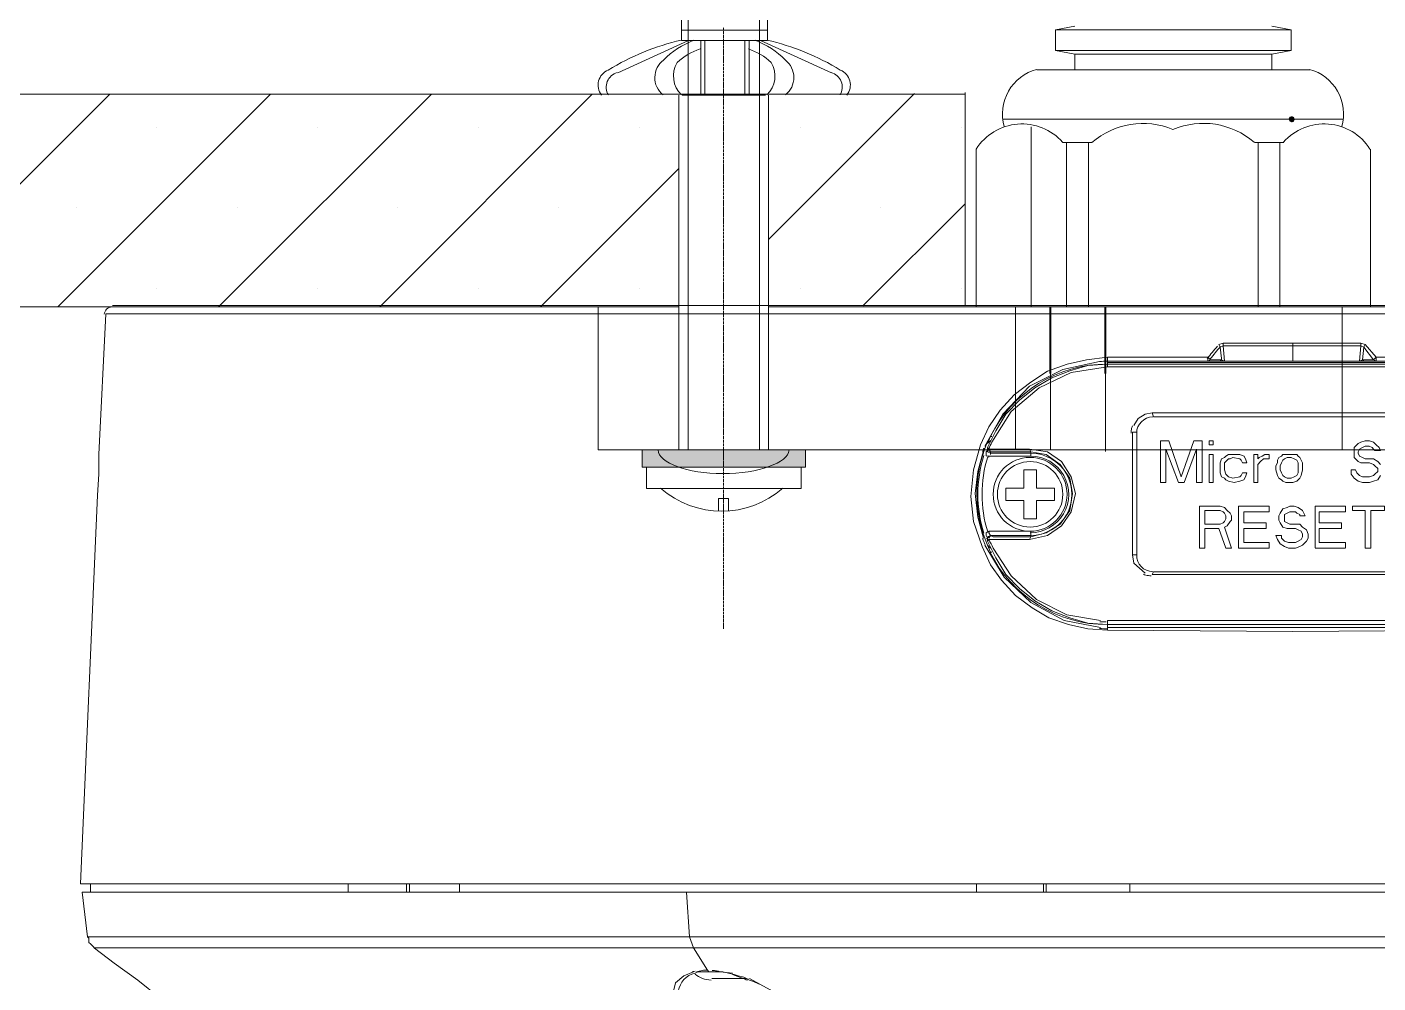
# Model space of a CAD drawing. Header units: millimetres. Extents: x -495897 to 1376592, y -28539 to 470976.
# Drawn here: x 427327 to 432985, y 257037 to 261039 of the extents above; entities that cross this region are included whole.
import ezdxf

# ---------------------------------------------------------------- set-up
doc = ezdxf.new("R2010")
doc.units = ezdxf.units.MM
doc.layers.add('PDF _Геометрия', color=252, linetype='Continuous', lineweight=9)
doc.layers.add('PDF _Сплошная заливка', color=7, linetype='Continuous')

# ---------------------------------------------------------------- blocks, each defined once
blk = doc.blocks.new('RVi-2NCD2479 (2.7-13.5) white1')
at = {"layer": 'PDF _Геометрия', "lineweight": 9}
for points in [[(-4968.5, 0), (-4997.6, -589.3)], [(-4968.5, 0), (4968.5, 0), (5073.6, -2386.5)], [(-4939.3, 35), (4939.3, 35)], [(-288.9, -134.2), (-300.5, -140.1), (-306.3, -128.4), (-288.9, -122.5)], [(-294.7, -186.7), (-300.5, -140)], [(-283, -198.4), (2.9, -198.4), (283, -198.4), (2.9, -198.4), (-283, -198.4), (-294.7, -192.5), (-300.4, -198.4), (-283, -198.4), (-288.8, -134.2)], [(-288.8, -122.5), (3, -122.5)], [(-288.8, -122.5), (-288.8, -134.2), (3, -134.2)], [(2.9, -198.5), (2.9, -122.5), (288.9, -122.5), (306.3, -128.4)], [(2.9, -134.2), (288.9, -134.2), (283, -198.4)], [(300.5, -140), (294.7, -192.5)], [(341.4, -192.6), (300.5, -140.1)], [(2.9, -1330.4), (-773.1, -1324.5), (-854.8, -1318.7), (-936.5, -1301.2), (-1018.2, -1272.1), (-1088.2, -1231.2), (-1158.2, -1178.7), (-1216.5, -1114.5), (-1263.3, -1050.3), (-1298.3, -974.4), (-1333.3, -869.5), (-1344.9, -764.4), (-1333.3, -653.5), (-1304.2, -548.5), (-1269.1, -472.6), (-1222.4, -402.6), (-1164.1, -338.4), (-1094, -285.9), (-1024, -239.3), (-942.3, -210.1), (-860.7, -192.6), (-773.1, -180.8)], [(-773.1, -210.1), (-854.8, -215.9), (-930.7, -239.2), (-1006.6, -268.4), (-1076.5, -309.3), (-1140.7, -361.8), (-1199, -420.1), (-1239.9, -490.1), (-1274.9, -560.2)], [(-773.1, -204.2), (773.1, -204.2)], [(-773.1, -221.7), (-773.1, -210)], [(-277.1, -210.1), (-300.5, -210.1), (-773.1, -210.1)], [(-341.3, -192.6), (-312.2, -192.6), (-294.6, -192.6)], [(-294.7, -192.6), (-294.7, -186.7)], [(-283, -198.4), (-283, -198.4)], [(277.2, -210.1), (-277.1, -210.1)], [(773.1, -210.1), (318, -210.1), (277.2, -210.1)], [(283, -198.4), (283, -198.4)], [(294.7, -192.6), (306.4, -192.6)], [(306.3, -192.6), (341.4, -192.6)], [(-662.3, -466.8), (-644.8, -437.6), (-615.5, -420.1), (-586.4, -414.3)], [(-650.5, -1009.5), (-668.1, -1009.5), (-668.1, -496)], [(-1263.2, -530.9), (-1274.9, -542.7), (-1263.2, -513.5)], [(-1274.9, -542.7), (-1274.9, -542.7)], [(-1274.9, -560.1), (-1269.1, -566), (-1251.6, -566), (-1099.8, -566)], [(-1274.9, -571.8), (-1274.9, -560.1)], [(-1274.9, -560.2), (-1274.9, -560.2)], [(-516.4, -531), (-551.4, -531)], [(-551.4, -706), (-551.4, -531)], [(-463.9, -682.7), (-516.3, -531)], [(-411.3, -531), (-463.8, -682.7)], [(-376.3, -531), (-411.4, -531)], [(-376.3, -531), (-376.3, -706), (-399.7, -706)], [(-329.7, -531), (-347.2, -531)], [(-329.7, -531), (-329.7, -548.5), (-347.2, -548.5)], [(-347.2, -548.5), (-347.2, -531)], [(277.2, -542.7), (259.7, -560.1)], [(259.7, -560.2), (259.7, -571.9)], [(288.9, -536.8), (277.1, -542.7)], [(294.7, -560.2), (283, -566)], [(306.3, -531), (288.9, -536.8)], [(306.3, -554.3), (294.6, -560.2)], [(323.8, -531), (306.4, -531)], [(323.8, -554.3), (306.4, -554.3)], [(335.5, -560.2), (323.8, -554.3)], [(341.4, -536.8), (323.9, -531)], [(341.4, -566), (335.5, -560.1)], [(353, -548.5), (341.3, -536.8)], [(364.7, -560.1), (370.5, -571.8), (347.2, -571.8)], [(364.7, -560.2), (353, -548.4)], [(-4997.6, -589.3), (-4997.6, -671), (-5003.5, -758.6)], [(-1292.4, -939.4), (-1315.7, -851.9), (-1327.5, -752.7), (-1315.7, -659.4), (-1292.4, -571.9)], [(-1263.3, -577.7), (-1263.3, -577.7)], [(-1263.3, -583.5), (-1263.3, -583.5)], [(-1263.3, -583.5), (-1263.3, -589.4)], [(-528.1, -565.9), (-528.1, -706), (-551.4, -706)], [(-475.5, -706), (-528, -565.9)], [(-399.7, -566), (-452.2, -706.1)], [(-399.7, -706), (-399.7, -565.9)], [(-329.7, -589.3), (-347.2, -589.3)], [(-329.7, -589.4), (-329.7, -706), (-347.2, -706)], [(-347.2, -706), (-347.2, -589.4)], [(-294.7, -606.8), (-300.5, -624.3)], [(-283, -601), (-294.7, -606.9)], [(-277.1, -595.2), (-283, -601)], [(-277.1, -618.5), (-283, -624.4)], [(-265.5, -589.3), (-277.2, -595.2)], [(-265.5, -606.8), (-277.2, -618.6)], [(-259.6, -606.8), (-265.5, -606.8)], [(-242.1, -589.3), (-265.4, -589.3)], [(-248, -601), (-259.7, -606.9)], [(-218.8, -606.8), (-248, -601)], [(-218.8, -589.3), (-242.1, -589.3)], [(-213, -612.7), (-218.8, -606.8)], [(-201.3, -595.2), (-218.7, -589.3)], [(-207.1, -624.4), (-213, -612.6)], [(-195.5, -606.9), (-189.6, -624.4), (-207.1, -624.4)], [(-195.5, -606.8), (-201.3, -595.1)], [(-142.9, -589.3), (-160.5, -589.3)], [(-160.4, -706), (-160.4, -589.4)], [(-137.1, -601), (-143, -606.9)], [(-131.3, -618.5), (-143, -630.2)], [(-142.9, -606.8), (-142.9, -589.4)], [(-125.4, -595.2), (-137.2, -601)], [(-119.6, -606.8), (-131.3, -618.6)], [(-113.8, -589.3), (-125.5, -595.2)], [(-96.3, -589.4), (-96.3, -606.8), (-119.6, -606.8)], [(-96.3, -589.3), (-113.7, -589.3)], [(-55.4, -601), (-61.3, -612.7)], [(-61.2, -612.7), (-61.2, -624.4)], [(-43.7, -595.2), (-55.5, -601)], [(-37.9, -589.3), (-43.8, -595.2)], [(-37.9, -612.7), (-43.8, -624.4)], [(-26.2, -589.3), (-38, -589.3)], [(-32.1, -606.8), (-37.9, -612.7)], [(-20.4, -601), (-32.1, -606.9)], [(2.9, -589.3), (-26.2, -589.3)], [(-2.9, -601), (-20.4, -601)], [(8.8, -606.8), (-3, -601)], [(20.4, -589.3), (3, -589.3)], [(20.4, -612.7), (8.7, -606.8)], [(26.3, -595.2), (20.4, -589.3)], [(26.3, -624.4), (20.4, -612.6)], [(32.1, -601), (26.2, -595.2)], [(38, -612.7), (32.1, -601)], [(43.8, -624.4), (37.9, -612.6)], [(259.7, -571.8), (259.7, -589.3)], [(259.7, -601), (259.7, -589.3)], [(277.2, -618.5), (259.7, -601.1)], [(283, -566), (277.1, -577.7)], [(283, -595.2), (277.1, -583.5)], [(288.9, -624.4), (277.1, -618.5)], [(277.2, -577.7), (277.2, -583.5)], [(294.7, -601), (283, -595.2)], [(306.3, -606.8), (294.6, -601)], [(323.8, -606.8), (306.4, -606.8)], [(341.4, -606.8), (323.9, -606.8)], [(347.2, -571.8), (341.3, -566)], [(358.9, -618.5), (341.4, -606.8)], [(370.5, -630.2), (358.8, -618.5)], [(-1070.7, -653.5), (-1123.2, -653.5)], [(-1123.2, -653.5), (-1123.2, -729.4)], [(-1070.7, -729.4), (-1070.7, -653.5)], [(-300.5, -624.4), (-300.5, -647.7)], [(-300.5, -665.2), (-300.5, -647.7)], [(-294.7, -682.7), (-300.5, -665.2)], [(-283, -653.5), (-283, -641.8), (-283, -624.4)], [(-277.1, -671), (-283, -653.6)], [(-265.5, -682.7), (-277.2, -671)], [(-213, -676.9), (-218.8, -682.7)], [(-207.1, -665.2), (-213, -676.9)], [(-195.5, -682.6), (-189.6, -665.2), (-207.1, -665.2)], [(-142.9, -630.1), (-142.9, -706), (-160.5, -706)], [(-61.2, -624.4), (-67.1, -636.1)], [(-67.1, -653.5), (-67.1, -636.1)], [(-61.2, -676.9), (-67.1, -653.6)], [(-55.4, -688.5), (-61.3, -676.8)], [(-43.7, -624.4), (-49.6, -636.1)], [(-49.6, -653.5), (-49.6, -636.1)], [(-43.7, -665.2), (-49.6, -653.5)], [(-37.9, -676.9), (-43.8, -665.1)], [(-32.1, -682.7), (-37.9, -676.8)], [(20.4, -676.9), (8.7, -682.7)], [(26.3, -665.2), (20.4, -676.9)], [(26.3, -653.5), (26.3, -636), (26.3, -624.3)], [(26.3, -653.5), (26.3, -665.2)], [(38, -676.9), (32.1, -688.6)], [(43.8, -653.5), (37.9, -676.8)], [(43.8, -653.5), (43.8, -636), (43.8, -624.3)], [(248, -671), (248, -653.6)], [(259.7, -688.5), (248, -671.1)], [(265.5, -653.5), (248.1, -653.5)], [(271.3, -665.2), (265.5, -653.5)], [(283, -676.9), (271.3, -665.1)], [(323.8, -682.7), (294.7, -682.7), (283, -676.8)], [(306.3, -624.4), (288.9, -624.4)], [(323.8, -624.4), (306.4, -624.4)], [(341.4, -630.2), (323.9, -624.3)], [(341.4, -676.9), (323.9, -682.7)], [(347.2, -636), (341.3, -630.2)], [(347.2, -671), (341.3, -676.9)], [(358.9, -659.4), (358.9, -647.7), (347.1, -636)], [(358.9, -659.4), (347.1, -671.1)], [(370.5, -676.9), (358.8, -694.3)], [(-1123.2, -729.4), (-1199.1, -729.4)], [(-1199.1, -729.4), (-1199.1, -781.8)], [(-994.8, -729.4), (-1070.7, -729.4)], [(-994.8, -781.9), (-994.8, -729.4)], [(-452.2, -706), (-475.5, -706)], [(-283, -688.5), (-294.7, -682.7)], [(-277.1, -694.4), (-283, -688.5)], [(-265.5, -700.2), (-277.2, -694.3)], [(-248, -688.5), (-265.5, -682.7)], [(-242.1, -706), (-265.4, -700.2)], [(-218.8, -682.7), (-248, -688.6)], [(-218.8, -700.2), (-242.1, -706.1)], [(-201.3, -694.4), (-218.7, -700.2)], [(-195.5, -682.7), (-201.3, -694.4)], [(-43.7, -694.4), (-55.5, -688.5)], [(-37.9, -700.2), (-43.8, -694.3)], [(-26.2, -706), (-38, -700.2)], [(-20.4, -688.5), (-32.1, -682.7)], [(2.9, -706), (-26.2, -706)], [(-2.9, -688.5), (-20.4, -688.5)], [(8.8, -682.7), (-3, -688.6)], [(20.4, -700.2), (3, -706.1)], [(26.3, -694.4), (20.4, -700.2)], [(32.1, -688.5), (26.2, -694.4)], [(277.2, -700.2), (259.7, -688.5)], [(323.8, -706), (294.7, -706), (277.2, -700.2)], [(341.4, -700.2), (323.9, -706.1)], [(358.9, -694.4), (341.4, -700.2)], [(-5003.5, -758.6), (-5073.5, -2386.5)], [(-5003.5, -758.6), (-5003.5, -758.6)], [(-1199.1, -781.9), (-1123.2, -781.9)], [(-1123.2, -781.9), (-1123.2, -857.8)], [(-1070.7, -857.8), (-1070.7, -781.8)], [(-1070.7, -781.9), (-994.8, -781.9)], [(-300.5, -805.2), (-388, -805.2)], [(-388, -980.3), (-388, -805.3)], [(-300.5, -822.7), (-364.7, -822.7)], [(-364.7, -881.1), (-364.7, -822.8)], [(-288.8, -828.6), (-300.5, -822.7)], [(-283, -811.1), (-300.4, -805.2)], [(-283, -834.4), (-288.8, -828.5)], [(-271.3, -822.7), (-283, -811)], [(-277.1, -846.1), (-283, -834.4)], [(-283, -869.5), (-277.1, -857.8), (-277.1, -846)], [(-259.6, -834.4), (-271.4, -822.7)], [(-253.8, -846.1), (-259.7, -834.4)], [(-259.7, -869.4), (-253.8, -863.6), (-253.8, -846.1)], [(-96.3, -805.2), (-224.6, -805.2)], [(-224.6, -980.3), (-224.6, -805.3)], [(-96.3, -805.3), (-96.3, -828.6), (-201.3, -828.6)], [(-107.9, -875.3), (-201.3, -875.3), (-201.3, -828.5)], [(-49.6, -834.4), (-55.4, -846.1)], [(-55.4, -863.6), (-55.4, -846.1)], [(-37.9, -816.9), (-49.6, -834.4)], [(-20.4, -811.1), (-37.9, -816.9)], [(-20.4, -834.4), (-32.1, -840.3)], [(-32.1, -840.2), (-32.1, -852)], [(-8.7, -805.2), (-20.5, -811.1)], [(-8.7, -828.6), (-20.5, -834.4)], [(8.8, -805.2), (-8.7, -805.2)], [(14.6, -828.6), (-8.7, -828.6)], [(26.3, -811.1), (8.7, -805.2)], [(20.4, -834.4), (14.6, -828.5)], [(32.1, -840.2), (20.4, -834.4)], [(43.8, -822.7), (26.3, -811)], [(49.6, -834.4), (55.4, -846.1), (32.1, -846.1)], [(32.1, -846.1), (32.1, -840.2)], [(49.6, -834.4), (43.8, -822.7)], [(224.7, -828.5), (224.7, -805.2), (96.3, -805.2)], [(96.3, -805.2), (96.3, -980.2)], [(224.7, -828.6), (113.7, -828.6)], [(113.8, -828.6), (113.8, -875.3)], [(388, -822.7), (388, -805.2), (253.8, -805.2)], [(253.8, -805.2), (253.8, -822.7)], [(306.3, -980.3), (306.3, -822.7), (253.9, -822.7)], [(329.7, -822.7), (329.7, -980.3), (306.4, -980.3)], [(388, -822.7), (329.7, -822.7)], [(-1123.2, -857.8), (-1070.7, -857.8)], [(-364.7, -898.6), (-364.7, -980.3), (-388, -980.3)], [(-300.5, -881.1), (-364.7, -881.1)], [(-306.3, -898.6), (-364.7, -898.6)], [(-277.1, -980.3), (-306.3, -898.6)], [(-288.8, -875.3), (-300.5, -881.1)], [(-283, -869.4), (-288.8, -875.3)], [(-271.3, -886.9), (-283, -892.8)], [(-283, -892.8), (-253.8, -980.3), (-277.1, -980.3)], [(-259.6, -869.4), (-271.4, -886.9)], [(-107.9, -875.3), (-107.9, -898.6), (-201.3, -898.6)], [(-201.3, -956.9), (-201.3, -898.6)], [(-49.6, -875.3), (-55.4, -863.5)], [(-37.9, -892.8), (-49.6, -875.3)], [(-20.4, -898.6), (-37.9, -892.7)], [(-32.1, -857.8), (-32.1, -851.9)], [(-32.1, -869.4), (-32.1, -857.7)], [(-20.4, -875.3), (-32.1, -869.4)], [(-8.7, -881.1), (-20.5, -875.2)], [(-8.7, -898.6), (-20.5, -898.6)], [(14.6, -881.1), (-8.7, -881.1)], [(14.6, -898.6), (-8.7, -898.6)], [(26.3, -904.4), (14.6, -898.6)], [(32.1, -881.1), (14.7, -881.1)], [(38, -910.3), (26.2, -904.4)], [(43.8, -892.8), (32.1, -881)], [(61.3, -904.4), (43.7, -892.7)], [(67.1, -939.4), (67.1, -921.9), (61.3, -904.5)], [(207.1, -898.6), (207.1, -875.3), (113.8, -875.3)], [(207.1, -898.6), (113.8, -898.6), (113.8, -956.9)], [(-1269.1, -910.3), (-1280.8, -916.1)], [(-1280.8, -916.1), (-1280.8, -916.1)], [(-1280.8, -916.1), (-1280.8, -922)], [(-1280.8, -921.9), (-1280.8, -927.8), (-1274.9, -939.4)], [(-1275, -939.5), (-1263.3, -927.8), (-1275, -933.6)], [(-1274.9, -933.6), (-1274.9, -939.5)], [(-1274.9, -939.4), (-1274.9, -939.4)], [(-1274.9, -939.4), (-1274.9, -951.2)], [(-1274.9, -951.1), (-1274.9, -951.1)], [(-1263.3, -927.8), (-1269.1, -939.5)], [(-1263.3, -927.8), (-1263.3, -927.8)], [(-1263.3, -927.8), (-1263.3, -927.8)], [(-96.3, -957), (-96.3, -980.3), (-224.6, -980.3)], [(-96.3, -956.9), (-201.3, -956.9)], [(-43.7, -927.8), (-67.1, -927.8)], [(-61.2, -945.3), (-67.1, -927.8)], [(-49.6, -962.8), (-61.3, -945.3)], [(-32.1, -951.1), (-43.8, -939.4)], [(-43.7, -939.4), (-43.7, -927.7)], [(-14.6, -956.9), (-32, -951.1)], [(14.6, -956.9), (-14.6, -956.9)], [(26.3, -951.1), (14.6, -957)], [(38, -945.3), (26.2, -951.1)], [(43.8, -933.6), (43.8, -921.9), (37.9, -910.2)], [(43.8, -933.6), (37.9, -945.3)], [(61.3, -951.1), (43.7, -968.6)], [(67.1, -939.4), (61.3, -951.2)], [(224.7, -980.2), (224.7, -956.9), (113.7, -956.9)], [(-802.3, -1312.9), (-954, -1283.7), (-1094.1, -1207.8), (-1204.9, -1102.9), (-1286.6, -968.6)], [(-1263.3, -980.3), (-1275, -968.6)], [(-1274.9, -968.6), (-1274.9, -968.6)], [(-1274.9, -968.6), (-1263.2, -980.3)], [(-615.6, -1085.3), (-662.3, -1044.4), (-668, -1009.4)], [(-32.1, -974.5), (-49.5, -962.7)], [(-14.6, -980.3), (-32, -974.4)], [(14.6, -980.3), (-14.6, -980.3)], [(32.1, -974.5), (14.7, -980.3)], [(43.8, -968.6), (32.1, -974.5)], [(224.7, -980.3), (96.3, -980.3)], [(580.6, -1079.4), (586.4, -1091.2), (-586.4, -1091.2)], [(-773.1, -1324.5), (-773.1, -1312.8)], [(773.1, -1312.8), (773.1, -1324.5), (2.9, -1330.4)], [(5073.5, -2386.5), (-5073.5, -2386.5)], [(5067.7, -2421.5), (-5067.7, -2421.5)], [(-5067.7, -2421.5), (-5044.4, -2608.2)], [(-5044.4, -2608.2), (-4711.7, -2608.2), (-3369.7, -2608.2), (-2523.7, -2608.2), (1969.3, -2608.2), (2179.3, -2608.2), (4367.5, -2608.2), (4390.8, -2421.5)], [(-5032.6, -2421.5), (-5032.6, -2386.5)], [(-3953.2, -2421.5), (-3953.2, -2386.5)], [(-3708.1, -2386.5), (-3708.1, -2421.5)], [(-3696.4, -2386.5), (-3696.4, -2421.5)], [(-3486.4, -2386.5), (-3486.4, -2421.5)], [(-2535.3, -2421.5), (-2523.6, -2608.2)], [(-1321.6, -2386.5), (-1321.6, -2421.5)], [(-1041.5, -2386.5), (-1041.5, -2421.5)], [(-1029.9, -2386.5), (-1029.9, -2421.5)], [(-679.8, -2421.5), (-679.8, -2386.5)], [(-5044.3, -2608.2), (-5038.5, -2614.1), (-5038.5, -2620), (-5038.5, -2631.6), (-5032.6, -2637.4), (-5026.9, -2643.3), (-5021, -2649.1), (-5015.2, -2655), (-4933.5, -2719)], [(5015.2, -2654.9), (4344.1, -2654.9), (-5015.1, -2654.9)], [(-2506.1, -2654.9), (-2523.6, -2608.2)], [(-2441.9, -2754.1), (-2447.8, -2748.3), (-2506.1, -2654.9)], [(-4933.5, -2719.1), (-4834.2, -2789.2), (-4740.9, -2864.9), (-4647.5, -2946.7), (-4548.3, -3022.5), (-4460.8, -3104.2), (-4367.5, -3185.9), (-4280, -3273.4), (-4209.9, -3343.4)], [(-2150.2, -3244.3), (-2144.3, -3261.7), (-2231.8, -3244.3), (-2313.6, -3209.3), (-2453.6, -3104.2), (-2511.9, -3040), (-2564.5, -2970), (-2593.7, -2888.3), (-2593.7, -2847.5), (-2581.9, -2800.8), (-2546.9, -2771.7), (-2506.2, -2754.1)], [(-2441.9, -2754.1), (-2441.9, -2754.1)], [(-2272.7, -2783.3), (-2185.2, -2830), (-2109.3, -2894.1), (-2045.1, -2970), (-2004.2, -3057.5), (-1998.5, -3104.2), (-2004.2, -3162.6), (-2033.5, -3215), (-2086, -3250.1), (-2144.3, -3261.8)]]:
    blk.add_lwpolyline(points, dxfattribs=at)
for points in [[(288.9, -122.5), (288.9, -134.2), (300.6, -140.1), (306.3, -128.4), (353, -180.9), (773.2, -180.9, -1.000052), (773.1, -1324.6)], [(-1286.6, -554.3), (-1210.7, -420.1), (-1099.9, -303.4), (-959.8, -233.4), (-805.7, -199.5, -0.016898), (-773.1, -198.3), (-773.1, -180.9), (-353, -180.9)], [(773.1, -210), (773.1, -221.7), (749.8, -221.7), (-773.1, -221.7), (-924.8, -245), (-1059, -309.2), (-1175.7, -408.4), (-1257.5, -536.8, 0.013849), (-1269.1, -566), (-1263.2, -577.7)], [(-1257.4, -513.5), (-1263.3, -513.5, -0.285478), (-773.1, -210.1), (-773.1, -198.4), (-353, -198.4), (-300.5, -198.4)], [(300.5, -198.4), (294.7, -192.5), (283.1, -198.4), (300.5, -198.4), (353, -198.4), (773.1, -198.4), (773.1, -210.1, -0.285202), (1257.4, -513.5), (1263.3, -513.5), (1275, -542.7), (1263.2, -530.9), (1275, -542.7, -0.204168), (1275, -968.6), (1263.3, -980.3)], [(586.4, -414.3), (580.6, -431.8), (-580.5, -431.7), (-586.4, -414.3), (586.5, -414.3, -0.041005), (597.2, -415.4, -0.044827), (609.8, -420.1), (644.8, -437.6), (662.2, -466.9), (668.1, -496)], [(-668.3, -468.5, 0.051677), (-672.6, -484.6, 0.045873), (-673.9, -498.9)], [(-583.5, -1079.4, -0.414033), (-650.6, -1009.5), (-650.5, -496), (-668.1, -496)], [(-1263.3, -531), (-1278, -541.8, 0.204168), (-1275, -968.6), (-1263.3, -997.8), (-1257.4, -997.8)], [(-1097, -916.1, 1.000125), (-1094.1, -595.2), (-1269.1, -595.2), (-1280.8, -595.1), (-1280.8, -589.3), (-1280.8, -583.5), (-1280.8, -577.7), (-1274.9, -571.8), (-1275, -577.7), (-1263.3, -583.5), (-1094, -583.5, -1.000273), (-1094, -927.8), (-1263.3, -927.8), (-1251.5, -933.6), (-1094, -933.6), (-1029.8, -916.1), (-971.5, -881), (-930.7, -822.7), (-919, -752.7), (-930.7, -688.5), (-971.5, -630.1), (-1029.8, -589.4), (-1094, -577.7), (-1263.3, -577.7), (-1275, -571.8)], [(-1094, -595.2), (-1094, -577.7), (-1099.9, -566), (-1024, -577.7), (-965.6, -618.5), (-924.9, -682.7), (-907.3, -752.7), (-924.9, -828.6), (-965.6, -886.9), (-1024, -927.8), (-1099.9, -945.3), (-1263.3, -945.3), (-1269.1, -945.3, 0.017891), (-1251.6, -980.3), (-1175.7, -1096.9), (-1070.7, -1196.2), (-942.4, -1260.3), (-802.3, -1283.7)], [(1257.5, -997.8), (1263.3, -997.8, -0.285202), (773.1, -1301.2), (773.1, -1312.9), (2.9, -1312.9), (-773.1, -1312.9), (-773.1, -1301.2), (-854.8, -1295.4), (-930.7, -1272.1), (-1006.5, -1242.9), (-1076.5, -1202), (-1140.7, -1149.5), (-1199, -1091.2), (-1239.9, -1021.2), (-1274.9, -951.1), (-1269.1, -945.3)], [(-1099.9, -945.3), (-1094, -933.6), (-1094, -910.3), (-1269, -910.3, -0.007461), (-1269.1, -916.1), (-1263.2, -927.8)], [(1280.8, -916.1), (1280.8, -922), (1280.8, -927.7), (1280.8, -933.6), (1275, -939.4), (1275, -933.6), (1263.2, -927.7), (1275, -939.4), (1275, -951.2, -0.004866), (1269.1, -968.7), (1187.4, -1102.8), (1070.8, -1207.9), (930.7, -1277.9), (773.1, -1301.1), (773.1, -1283.7), (-744, -1283.7), (-773.1, -1283.7), (-773.1, -1301.1, -0.285169), (-1265.1, -997.5)], [(644.7, -1012.4, -0.414033), (580.6, -1079.5), (-580.5, -1079.4), (-586.4, -1091.2)], [(-622.3, -1090.3, 0.067106), (-601.5, -1096.1, 0.039016), (-589.3, -1097)], [(-2570.3, -2835.8, -0.296372), (-2500.3, -2760), (-2488.6, -2754.1), (-2471.1, -2754.1), (-2453.5, -2754.1), (-2441.9, -2754.1), (-2424.5, -2754.1), (-2401.1, -2754.1), (-2383.5, -2754.1), (-2360.2, -2760), (-2336.9, -2765.8), (-2319.4, -2771.6), (-2296, -2777.4), (-2272.7, -2789.1), (-2255.3, -2795), (-2231.8, -2806.6)], [(-2494.4, -2754.1), (-2465.3, -2748.3, -0.01716), (-2450.6, -2748.3)], [(-2427.9, -2749, -0.013539), (-2410.1, -2750.9, -0.007305), (-2395.2, -2754.1), (-2342.8, -2760)], [(-2281.2, -2789.5, 0.004641), (-2298.6, -2782.6, 0.021769), (-2343.5, -2766.2)]]:
    blk.add_lwpolyline(points, format="xyb", dxfattribs=at)
for points in [[(-353, -198.4), (-341.3, -192.5), (-353, -181)], [(353, -180.9), (341.3, -192.6), (353, -198.3)], [(773.1, -1301.2), (-773.1, -1301.2)], [(-2284.4, -2783.3), (-2430.2, -2783.3)]]:
    blk.add_lwpolyline(points, close=True, dxfattribs=at)
blk.add_lwpolyline([(-2500.1, -2764.2, 0.180604), (-2433.1, -2789.1, -0.180604)], format="xyb", close=True, dxfattribs=at)
for centre, radius in [((-1097, -755.5), 154.7), ((-1097, -755.6), 137.1)]:
    blk.add_circle(centre, radius, dxfattribs=at)
for centre, radius, start, end in [((-4942.2, -2.9), 32.1, 90.0823, 177.6443), ((-583.5, -498.9), 67.1, 90.0176, 179.9824), ((-775.5, -755.6), 540.2, 162.45, 197.55), ((-777.1, -755.6), 521.2, 162.4004, 197.5996), ((-778.2, -822), 467.5, 266.7587, 269.999), ((-772.5, -809.1), 509.5, 266.1973, 269.9984), ((-2451.5, -3104.8), 350.7, 86.579, 89.8187)]:
    blk.add_arc(centre, radius, start, end, dxfattribs=at)
for points in [[(-312.5, -135.4), (-326.8, -152.6), (-341.3, -169.8), (-355.6, -187)], [(-299.7, -137), (-314, -154.2), (-328.3, -171.4), (-342.7, -188.6)], [(-1291.7, -565.2), (-1293.1, -568.8), (-1294.3, -572.4), (-1295.7, -576)], [(-1290.7, -562.5), (-1291.1, -563.3), (-1291.3, -564.2), (-1291.7, -565.1)], [(-1279.6, -574.7), (-1279.2, -575.6), (-1278.7, -576.3), (-1278.2, -577.2)], [(-1269, -596.2), (-1269.9, -597.4), (-1270.6, -598.7), (-1271.4, -599.9)], [(-1268.7, -594.1), (-1269.5, -595.2), (-1270.1, -596.2), (-1270.8, -597.3)], [(-1263.8, -580.1), (-1263.2, -581.1), (-1262.5, -582.1), (-1261.7, -583.2)], [(-1296, -940.1), (-1295.8, -941), (-1295.4, -941.9), (-1295.1, -942.8)], [(-1295.1, -942.7), (-1293.9, -946.2), (-1292.5, -949.8), (-1291.2, -953.3)], [(-1291.2, -953.3), (-1289.5, -958.2), (-1287.5, -962.9), (-1285.6, -967.7)], [(-1278.2, -939.9), (-1278.6, -940.5), (-1278.9, -941.2), (-1279.3, -941.8)], [(-1269, -945.2), (-1269, -945.9), (-1269.1, -946.7), (-1269.1, -947.3)], [(-1261.6, -927.9), (-1262.4, -929), (-1263.2, -930.2), (-1264, -931.3)], [(-2499.8, -2751.7), (-2503.4, -2752.3), (-2507, -2753.2), (-2510.6, -2753.9)], [(-2277.4, -2784.7), (-2277.9, -2784.5), (-2278.5, -2784.2), (-2279, -2784.1)]]:
    blk.add_open_spline(points, degree=3, dxfattribs=at)

msp = doc.modelspace()

# ---------------------------------------------------------------- linework, layer by layer
at = {"layer": 'PDF _Геометрия', "lineweight": 13}
for points in [[(430068.295, 260982.854), (430428.141, 260982.854), (430428.141, 261306.715), (430068.295, 261306.715)], [(429903.189, 259268.294), (429903.189, 259196.325), (430586.896, 259196.325), (430586.896, 259268.294)], [(429922.24, 259196.325), (430569.962, 259196.325), (430569.962, 259107.422), (429922.24, 259107.422)]]:
    msp.add_lwpolyline(points, close=True, dxfattribs=at)
for points in [[(430095.813, 261255.913), (430095.813, 259268.294)], [(430394.273, 261255.913), (430394.273, 259268.294)], [(430068.295, 261025.188), (430428.141, 261025.188)], [(430243.984, 261037.889), (430243.984, 261037.889)], [(430243.984, 261035.772), (430243.984, 261025.188)], [(430243.984, 261023.072), (430243.984, 261023.072)], [(430243.984, 261020.955), (430243.984, 261010.371)], [(430243.984, 261008.254), (430243.984, 261008.254)], [(430243.984, 261006.138), (430243.984, 260993.437)], [(431715.119, 261042.122), (431634.683, 261027.305), (432621.084, 261027.305), (432540.647, 261042.122)], [(431715.119, 260925.702), (431634.683, 260940.519), (431634.683, 261027.305)], [(432621.084, 261027.305), (432621.084, 260940.519), (432540.647, 260925.702), (431715.119, 260925.702), (431715.119, 260860.083), (431835.773, 260860.083)], [(430097.929, 260982.854), (429801.586, 260847.382)], [(430148.731, 260754.246), (430148.731, 260982.854)], [(430165.665, 260754.246), (430165.665, 260982.854)], [(430243.984, 260991.321), (430243.984, 260978.62)], [(430243.984, 260976.503), (430243.984, 260963.803)], [(430243.984, 260961.686), (430243.984, 260948.986)], [(430332.888, 260754.246), (430332.888, 260982.854)], [(430351.938, 260754.246), (430351.938, 260982.854)], [(430696.967, 260847.382), (430398.507, 260982.854)], [(430243.984, 260946.869), (430243.984, 260934.169)], [(430243.984, 260932.052), (430243.984, 260919.351)], [(430243.984, 260917.235), (430243.984, 260904.534)], [(430243.984, 260902.417), (430243.984, 260889.717)], [(431634.683, 260940.519), (432621.084, 260940.519)], [(432540.647, 260860.083), (432540.647, 260925.702)], [(430243.984, 260887.6), (430243.984, 260887.6)], [(430243.984, 260885.484), (430243.984, 260874.9)], [(430243.984, 260872.783), (430243.984, 260872.783)], [(430243.984, 260870.666), (430243.984, 260860.083)], [(430243.984, 260857.966), (430243.984, 260857.966)], [(430243.984, 260855.849), (430243.984, 260845.265)], [(430243.984, 260843.149), (430243.984, 260843.149)], [(430243.984, 260841.032), (430243.984, 260830.448)], [(431556.363, 260860.083), (432127.883, 260860.083), (432699.403, 260860.083)], [(430243.984, 260828.332), (430243.984, 260828.332)], [(430243.984, 260826.215), (430243.984, 260813.514)], [(430243.984, 260811.398), (430243.984, 260798.697)], [(430243.984, 260796.58), (430243.984, 260783.88)], [(430243.984, 260781.763), (430243.984, 260769.063)], [(431255.786, 260758.479), (429439.623, 260758.479), (424662.141, 260758.479), (424829.364, 260341.481), (424501.269, 260045.138), (424617.69, 259867.332), (429439.623, 259867.332), (429719.033, 259867.332), (430057.711, 259867.332)], [(426783.115, 259867.332), (427674.262, 260758.479)], [(427456.238, 259867.332), (428347.385, 260758.479)], [(428129.361, 259867.332), (429020.509, 260758.479)], [(428804.601, 259867.332), (429693.632, 260758.479)], [(430057.711, 260754.246), (430057.711, 259268.294)], [(430419.674, 260754.246), (430070.412, 260754.246)], [(430243.984, 260766.946), (430243.984, 260754.246)], [(430243.984, 260752.129), (430243.984, 260739.428)], [(430243.984, 260737.312), (430243.984, 260724.611)], [(430432.374, 260148.858), (431044.112, 260760.596)], [(430432.374, 260754.246), (430432.374, 259268.294)], [(431255.786, 260764.829), (431255.786, 259873.682)], [(430243.984, 260722.495), (430243.984, 260709.794)], [(430243.984, 260707.677), (430243.984, 260707.677)], [(430243.984, 260705.561), (430243.984, 260694.977)], [(430243.984, 260692.86), (430243.984, 260692.86)], [(430243.984, 260690.743), (430243.984, 260680.16)], [(430243.984, 260678.043), (430243.984, 260678.043)], [(430243.984, 260675.926), (430243.984, 260665.343)], [(427871.119, 260618.774), (427871.119, 260618.774)], [(428544.242, 260618.774), (428544.242, 260618.774)], [(429217.366, 260618.774), (429217.366, 260618.774)], [(429890.489, 260618.774), (429890.489, 260618.774)], [(430243.984, 260663.226), (430243.984, 260663.226)], [(430243.984, 260661.109), (430243.984, 260648.409)], [(430243.984, 260646.292), (430243.984, 260633.591)], [(430243.984, 260631.475), (430243.984, 260618.774)], [(430243.984, 260616.658), (430243.984, 260603.957)], [(430565.729, 260618.774), (430565.729, 260618.774)], [(431238.852, 260618.774), (431238.852, 260618.774)], [(431414.542, 260652.642), (432127.883, 260652.642), (432839.108, 260652.642)], [(431533.079, 260620.891), (431533.079, 259867.332)], [(430243.984, 260601.84), (430243.984, 260589.14)], [(430243.984, 260587.023), (430243.984, 260574.323)], [(430243.984, 260572.206), (430243.984, 260559.506)], [(430243.984, 260557.389), (430243.984, 260544.688)], [(431681.251, 259867.332), (431681.251, 260555.272)], [(431772.271, 259867.332), (431772.271, 260555.272)], [(432591.449, 260555.272), (432468.678, 260555.272)], [(432483.495, 259867.332), (432483.495, 260555.272)], [(432574.515, 259867.332), (432574.515, 260555.272)], [(430243.984, 260542.572), (430243.984, 260542.572)], [(430243.984, 260540.455), (430243.984, 260529.871)], [(430243.984, 260527.754), (430243.984, 260527.754)], [(430243.984, 260525.638), (430243.984, 260515.054)], [(430243.984, 260512.937), (430243.984, 260512.937)], [(430243.984, 260510.821), (430243.984, 260500.237)], [(430243.984, 260498.12), (430243.984, 260498.12)], [(429477.725, 259867.332), (430057.711, 260447.318)], [(430243.984, 260496.003), (430243.984, 260485.42)], [(430243.984, 260483.303), (430243.984, 260483.303)], [(430243.984, 260481.186), (430243.984, 260468.486)], [(430243.984, 260466.369), (430243.984, 260453.669)], [(430243.984, 260451.552), (430243.984, 260438.851)], [(430243.984, 260436.735), (430243.984, 260424.034)], [(430243.984, 260421.917), (430243.984, 260409.217)], [(430243.984, 260407.1), (430243.984, 260394.4)], [(430243.984, 260392.283), (430243.984, 260379.583)], [(430243.984, 260377.466), (430243.984, 260364.765)], [(430243.984, 260362.649), (430243.984, 260362.649)], [(430243.984, 260360.532), (430243.984, 260349.948)], [(430243.984, 260347.832), (430243.984, 260347.832)], [(430243.984, 260345.715), (430243.984, 260335.131)], [(430243.984, 260333.014), (430243.984, 260333.014)], [(430243.984, 260330.898), (430243.984, 260320.314)], [(427534.557, 260282.213), (427534.557, 260282.213)], [(428207.681, 260282.213), (428207.681, 260282.213)], [(428880.804, 260282.213), (428880.804, 260282.213)], [(429553.927, 260282.213), (429553.927, 260282.213)], [(430243.984, 260318.197), (430243.984, 260318.197)], [(430243.984, 260316.08), (430243.984, 260303.38)], [(430243.984, 260301.263), (430243.984, 260288.563)], [(430243.984, 260286.446), (430243.984, 260273.746)], [(430243.984, 260271.629), (430243.984, 260258.928)], [(430828.205, 259871.565), (431255.786, 260299.146)], [(430902.291, 260282.213), (430902.291, 260282.213)], [(430243.984, 260256.812), (430243.984, 260244.111)], [(430243.984, 260241.995), (430243.984, 260229.294)], [(430243.984, 260227.177), (430243.984, 260214.477)], [(430243.984, 260212.36), (430243.984, 260199.66)], [(430243.984, 260197.543), (430243.984, 260197.543)], [(430243.984, 260195.426), (430243.984, 260184.843)], [(430243.984, 260182.726), (430243.984, 260182.726)], [(430243.984, 260180.609), (430243.984, 260170.025)], [(430243.984, 260167.909), (430243.984, 260167.909)], [(430243.984, 260165.792), (430243.984, 260155.208)], [(430243.984, 260153.091), (430243.984, 260153.091)], [(430243.984, 260150.975), (430243.984, 260140.391)], [(430243.984, 260138.274), (430243.984, 260138.274)], [(430243.984, 260136.158), (430243.984, 260123.457)], [(430243.984, 260121.34), (430243.984, 260108.64)], [(430243.984, 260106.523), (430243.984, 260093.823)], [(430243.984, 260091.706), (430243.984, 260079.006)], [(430243.984, 260076.889), (430243.984, 260064.188)], [(430243.984, 260062.072), (430243.984, 260049.371)], [(430243.984, 260047.254), (430243.984, 260034.554)], [(430243.984, 260032.437), (430243.984, 260019.737)], [(430243.984, 260017.62), (430243.984, 260017.62)], [(430243.984, 260015.503), (430243.984, 260004.92)], [(430243.984, 260002.803), (430243.984, 260002.803)], [(430243.984, 260000.686), (430243.984, 259990.102)], [(430243.984, 259987.986), (430243.984, 259987.986)], [(427871.119, 259945.651), (427871.119, 259945.651)], [(428544.242, 259945.651), (428544.242, 259945.651)], [(429217.366, 259945.651), (429217.366, 259945.651)], [(429890.489, 259945.651), (429890.489, 259945.651)], [(430243.984, 259985.869), (430243.984, 259975.285)], [(430243.984, 259973.169), (430243.984, 259973.169)], [(430243.984, 259971.052), (430243.984, 259958.351)], [(430243.984, 259956.235), (430243.984, 259943.534)], [(430243.984, 259941.417), (430243.984, 259928.717)], [(430565.729, 259945.651), (430565.729, 259945.651)], [(431238.852, 259945.651), (431238.852, 259945.651)], [(430243.984, 259926.6), (430243.984, 259913.9)], [(430243.984, 259911.783), (430243.984, 259899.083)], [(430243.984, 259896.966), (430243.984, 259884.265)], [(430243.984, 259882.149), (430243.984, 259869.448)], [(435719.991, 259867.332), (435719.991, 259268.294), (429719.033, 259268.294), (429719.033, 259867.332)], [(430243.984, 259867.332), (430243.984, 259854.631)], [(430243.984, 259852.514), (430243.984, 259852.514)], [(430243.984, 259850.398), (430243.984, 259839.814)], [(430243.984, 259837.697), (430243.984, 259837.697)], [(430243.984, 259835.58), (430243.984, 259824.997)], [(430243.984, 259822.88), (430243.984, 259822.88)], [(430243.984, 259820.763), (430243.984, 259810.18)], [(431467.46, 259867.332), (431467.46, 259268.294)], [(432779.839, 259867.332), (432208.319, 259867.332)], [(432834.874, 259867.332), (432834.874, 259268.294)], [(430243.984, 259808.063), (430243.984, 259808.063)], [(430243.984, 259805.946), (430243.984, 259795.362)], [(430243.984, 259793.246), (430243.984, 259793.246)], [(430243.984, 259791.129), (430243.984, 259778.428)], [(430243.984, 259776.312), (430243.984, 259763.611)], [(430243.984, 259761.495), (430243.984, 259748.794)], [(430243.984, 259746.677), (430243.984, 259733.977)], [(430243.984, 259731.86), (430243.984, 259719.16)], [(430243.984, 259717.043), (430243.984, 259704.343)], [(430243.984, 259702.226), (430243.984, 259689.525)], [(430243.984, 259687.409), (430243.984, 259674.708)], [(430243.984, 259672.591), (430243.984, 259672.591)], [(430243.984, 259670.475), (430243.984, 259659.891)], [(430243.984, 259657.774), (430243.984, 259657.774)], [(430243.984, 259655.658), (430243.984, 259645.074)], [(430243.984, 259642.957), (430243.984, 259642.957)], [(430243.984, 259640.84), (430243.984, 259630.257)], [(430243.984, 259628.14), (430243.984, 259628.14)], [(430243.984, 259626.023), (430243.984, 259613.323)], [(430243.984, 259611.206), (430243.984, 259598.506)], [(430243.984, 259596.389), (430243.984, 259583.688)], [(430243.984, 259581.572), (430243.984, 259568.871)], [(430243.984, 259566.754), (430243.984, 259554.054)], [(430243.984, 259551.937), (430243.984, 259539.237)], [(430243.984, 259537.12), (430243.984, 259524.42)], [(431613.515, 259587.922), (431613.515, 259268.294)], [(431844.24, 259587.922), (431844.24, 259261.944)], [(430243.984, 259522.303), (430243.984, 259509.603)], [(430243.984, 259507.486), (430243.984, 259507.486)], [(430243.984, 259505.369), (430243.984, 259494.785)], [(430243.984, 259492.669), (430243.984, 259492.669)], [(430243.984, 259490.552), (430243.984, 259479.968)], [(430243.984, 259477.851), (430243.984, 259477.851)], [(430243.984, 259475.735), (430243.984, 259465.151)], [(430243.984, 259463.034), (430243.984, 259463.034)], [(430243.984, 259460.917), (430243.984, 259450.334)], [(430243.984, 259448.217), (430243.984, 259448.217)], [(430243.984, 259446.1), (430243.984, 259433.4)], [(430243.984, 259431.283), (430243.984, 259418.583)], [(430243.984, 259416.466), (430243.984, 259403.766)], [(430243.984, 259401.649), (430243.984, 259388.948)], [(430243.984, 259386.832), (430243.984, 259374.131)], [(430243.984, 259372.014), (430243.984, 259359.314)], [(430243.984, 259357.197), (430243.984, 259344.497)], [(430243.984, 259342.38), (430243.984, 259329.68)], [(430243.984, 259327.563), (430243.984, 259327.563)], [(430243.984, 259325.446), (430243.984, 259314.862)], [(430243.984, 259312.746), (430243.984, 259312.746)], [(430243.984, 259310.629), (430243.984, 259300.045)], [(430070.412, 259268.294), (430419.674, 259268.294)], [(430243.984, 259297.929), (430243.984, 259297.929)], [(430243.984, 259295.812), (430243.984, 259285.228)], [(430243.984, 259283.111), (430243.984, 259283.111)], [(430243.984, 259280.995), (430243.984, 259268.294)], [(430243.984, 259266.177), (430243.984, 259253.477)], [(430243.984, 259251.36), (430243.984, 259238.66)], [(430243.984, 259236.543), (430243.984, 259223.843)], [(430243.984, 259221.726), (430243.984, 259209.025)], [(430243.984, 259206.909), (430243.984, 259194.208)], [(430243.984, 259192.092), (430243.984, 259179.391)], [(430243.984, 259177.274), (430243.984, 259164.574)], [(430243.984, 259162.457), (430243.984, 259162.457)], [(430243.984, 259160.34), (430243.984, 259149.757)], [(430243.984, 259147.64), (430243.984, 259147.64)], [(430243.984, 259145.523), (430243.984, 259134.94)], [(430243.984, 259132.823), (430243.984, 259132.823)], [(430243.984, 259130.706), (430243.984, 259120.122)], [(430243.984, 259118.006), (430243.984, 259118.006)], [(430243.984, 259115.889), (430243.984, 259105.305)], [(430243.984, 259103.188), (430243.984, 259103.188)], [(430243.984, 259101.072), (430243.984, 259088.371)], [(430243.984, 259086.255), (430243.984, 259073.554)], [(430265.152, 259012.169), (430265.152, 259065.087), (430222.817, 259065.087), (430222.817, 259012.169)], [(430243.984, 259071.437), (430243.984, 259058.737)], [(430243.984, 259056.62), (430243.984, 259043.92)], [(430243.984, 259041.803), (430243.984, 259029.103)], [(430243.984, 259026.986), (430243.984, 259014.285)], [(430243.984, 259012.169), (430243.984, 258999.468)], [(430243.984, 258997.351), (430243.984, 258984.651)], [(430243.984, 258982.534), (430243.984, 258982.534)], [(430243.984, 258980.418), (430243.984, 258969.834)], [(430243.984, 258967.717), (430243.984, 258967.717)], [(430243.984, 258965.6), (430243.984, 258955.017)], [(430243.984, 258952.9), (430243.984, 258952.9)], [(430243.984, 258950.783), (430243.984, 258940.199)], [(430243.984, 258938.083), (430243.984, 258938.083)], [(430243.984, 258935.966), (430243.984, 258925.382)], [(430243.984, 258923.266), (430243.984, 258923.266)], [(430243.984, 258921.149), (430243.984, 258908.448)], [(430243.984, 258906.332), (430243.984, 258893.631)], [(430243.984, 258891.514), (430243.984, 258878.814)], [(430243.984, 258876.697), (430243.984, 258863.997)], [(430243.984, 258861.88), (430243.984, 258849.18)], [(430243.984, 258847.063), (430243.984, 258834.362)], [(430243.984, 258832.246), (430243.984, 258819.545)], [(430243.984, 258817.429), (430243.984, 258817.429)], [(430243.984, 258815.312), (430243.984, 258804.728)], [(430243.984, 258802.611), (430243.984, 258802.611)], [(430243.984, 258800.495), (430243.984, 258789.911)], [(430243.984, 258787.794), (430243.984, 258787.794)], [(430243.984, 258785.677), (430243.984, 258775.094)], [(430243.984, 258772.977), (430243.984, 258772.977)], [(430243.984, 258770.86), (430243.984, 258760.277)], [(430243.984, 258756.043), (430243.984, 258743.343)], [(430243.984, 258741.226), (430243.984, 258728.525)], [(430243.984, 258726.409), (430243.984, 258713.708)], [(430243.984, 258711.592), (430243.984, 258698.891)], [(430243.984, 258696.774), (430243.984, 258684.074)], [(430243.984, 258681.957), (430243.984, 258669.257)], [(430243.984, 258667.14), (430243.984, 258654.44)], [(430243.984, 258652.323), (430243.984, 258639.622)], [(430243.984, 258637.506), (430243.984, 258637.506)], [(430243.984, 258635.389), (430243.984, 258624.805)], [(430243.984, 258622.688), (430243.984, 258622.688)], [(430243.984, 258620.572), (430243.984, 258609.988)], [(430243.984, 258607.871), (430243.984, 258607.871)], [(430243.984, 258605.755), (430243.984, 258595.171)], [(430243.984, 258593.054), (430243.984, 258593.054)], [(430243.984, 258590.937), (430243.984, 258580.354)], [(430243.984, 258578.237), (430243.984, 258578.237)], [(430243.984, 258576.12), (430243.984, 258563.42)], [(430243.984, 258561.303), (430243.984, 258548.603)], [(430243.984, 258546.486), (430243.984, 258533.785)], [(430243.984, 258531.669), (430243.984, 258518.968)]]:
    msp.add_lwpolyline(points, dxfattribs=at)
for points in [[(430067.774, 260983.848, 0.08338476), (429761.073, 260858.579, 0.49973696), (429733.341, 260754.244)], [(430119.202, 260983.747, 0.1015479), (429993.089, 260900.728, 0.48808601), (429990.875, 260755.207)], [(430503.448, 260755.208, 0.48806526), (430503.347, 260900.728, 0.1015479), (430377.234, 260983.746)], [(430760.976, 260754.249, 0.49978509), (430733.247, 260858.578, 0.08338476), (430426.546, 260983.847)], [(430146.016, 260947.179, 0.11204665), (430050.706, 260890.203, 0.3604615), (430068.863, 260755.034)], [(430425.456, 260755.035, 0.3604615), (430443.613, 260890.202, 0.11208587), (430348.302, 260947.178)], [(431664.284, 260556.889, 0.49849824), (431302.354, 260527.754), (431302.354, 259867.332), (432127.883, 259867.332), (432953.412, 259867.332), (432953.412, 260527.754)], [(431664.317, 260555.272), (431787.088, 260555.272, -0.28620377), (432126.661, 260609.928, -0.28623036), (432466.623, 260556.332)]]:
    msp.add_lwpolyline(points, format="xyb", dxfattribs=at)
at = {"layer": 'PDF _Геометрия', "lineweight": 5}
for points in [[(434858.478, 259867.332), (430432.374, 259867.332)], [(440861.552, 259867.332), (430730.835, 259867.332)]]:
    msp.add_lwpolyline(points, dxfattribs=at)
at = {"layer": 'PDF _Геометрия', "lineweight": 40}
for points in [[(431613.515, 259587.922), (431613.515, 259869.448)], [(431844.24, 259587.922), (431844.24, 259869.448)]]:
    msp.add_lwpolyline(points, dxfattribs=at)
at = {"layer": 'PDF _Геометрия', "lineweight": 13}
for centre, radius, start, end in [((429817.46, 260787.056), 64.56, 106.473358, 210.36446), ((430676.863, 260787.054), 64.556, 329.632729, 73.53115), ((431606.113, 260674.86), 193.691, 105.173212, 195.842853), ((432647.537, 260674.867), 193.687, 344.15831, 74.827713), ((432759.73, 260406.042), 227.549, 32.492163, 138.476764), ((430236.576, 259402.704), 390.536, 228.993289, 311.006711)]:
    msp.add_arc(centre, radius, start, end, dxfattribs=at)
at = {"layer": 'PDF _Геометрия', "lineweight": 5}
msp.add_ellipse((430245.11, 259270.161), major_axis=(274.185, 1.543), ratio=0.36665931, start_param=3.14480642, end_param=6.24927044, dxfattribs=at)
msp.add_ellipse((430245.11, 259270.161), major_axis=(274.185, 1.543), ratio=0.36665931, start_param=3.14480642, end_param=6.24927044, dxfattribs=at)
at = {"layer": 'PDF _Сплошная заливка', "transparency": 33554559}
for points in [[(432614.733, 260663.226), (432610.5, 260654.759), (432623.2, 260652.642)], [(432610.5, 260654.759), (432623.2, 260652.642), (432614.733, 260644.175)], [(432623.2, 260652.642), (432625.317, 260665.343), (432614.733, 260663.226)], [(432614.733, 260644.175), (432623.2, 260639.942), (432623.2, 260652.642)], [(432633.784, 260661.109), (432623.2, 260652.642), (432625.317, 260665.343)], [(432635.901, 260650.525), (432633.784, 260661.109), (432623.2, 260652.642)], [(432623.2, 260639.942), (432623.2, 260652.642), (432631.667, 260642.058)], [(432623.2, 260652.642), (432631.667, 260642.058), (432635.901, 260650.525)], [(430586.896, 259268.294), (429903.189, 259268.294), (430586.896, 259196.325)], [(429903.189, 259268.294), (430586.896, 259196.325), (429903.189, 259196.325)]]:
    msp.add_solid(points, dxfattribs=at)

# ---------------------------------------------------------------- block references
msp.add_blockref('RVi-2NCD2479 (2.7-13.5) white1', (432625.119, 259838.104))

doc.saveas('drawing.dxf')
